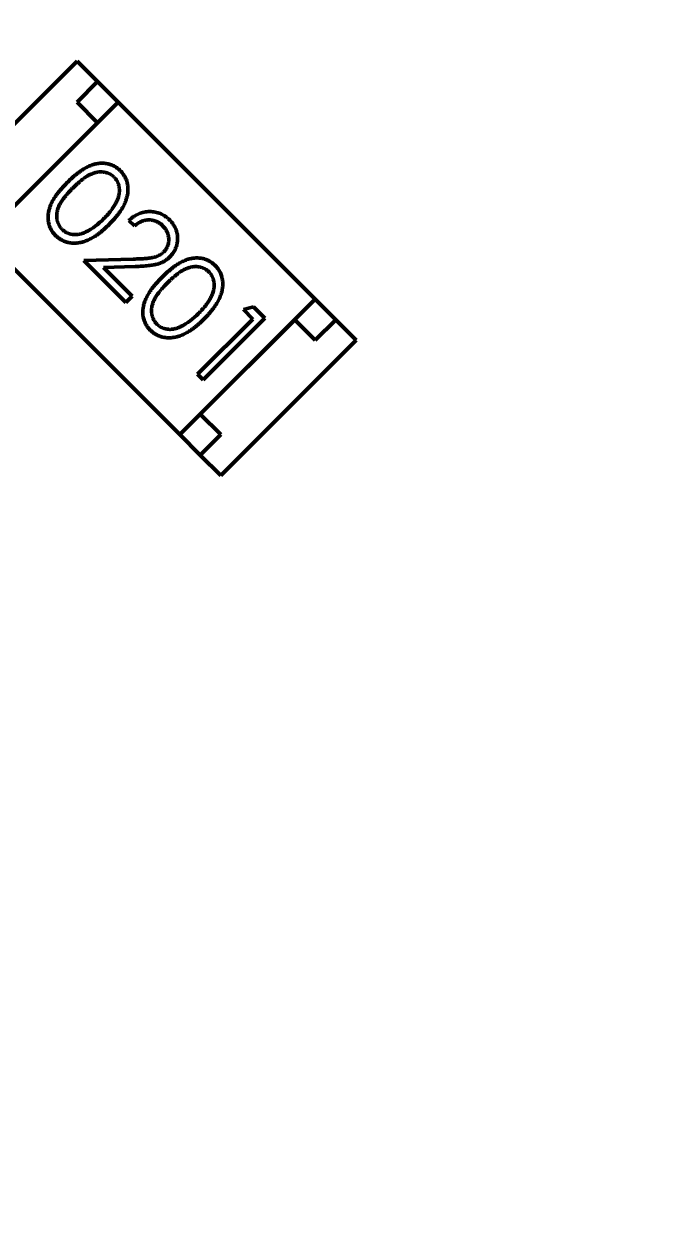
# Model space of a CAD drawing. Header units: millimetres. Extents: x 71 to 428, y 120 to 295.
# Drawn here: x 364.159 to 365.263, y 226.85 to 228.892 of the extents above; entities that cross this region are included whole.
import ezdxf

# ---------------------------------------------------------------- set-up
doc = ezdxf.new("R2010")
doc.units = ezdxf.units.MM
doc.header["$LTSCALE"] = 0.75
doc.layers.add('Visible', color=7, linetype='Continuous', lineweight=50)
doc.layers.add('尺寸标注', color=3, linetype='Continuous')
doc.styles.get("Standard").update_dxf_attribs({"font": 'arial.ttf'})
doc.dimstyles.new('Dim-ISO-25', dxfattribs={"dimtxt": 3.5, "dimasz": 3.5, "dimexe": 2.1, "dimexo": 2.1, "dimgap": 1.4, "dimtad": 1, "dimzin": 12, "dimdsep": 46, "dimtxsty": 'Standard', "dimcen": 0, "dimazin": 3, "dimtp": 0.1, "dimtm": 0.1, "dimtfac": 0.714286, "dimtmove": 0, "dimatfit": 3, "dimfxl": 1, "dimtzin": 12, "dimarcsym": 0})

# ---------------------------------------------------------------- blocks, each defined once
blk = doc.blocks.new('*D139')
at = {"color": 0, "linetype": 'ByBlock', "lineweight": -2}
for p, q in [((354.8964, 258.3129), (354.8964, 264.5936)), ((384.4004, 221.7318), (384.4004, 264.5936)), ((384.4004, 262.4936), (354.8964, 262.4936))]:
    blk.add_line(p, q, dxfattribs=at)
at = {"color": 0, "linetype": 'ByBlock'}
for points in [[(354.8964, 262.4936), (358.3964, 263.0769), (358.3964, 261.9102)], [(384.4004, 262.4936), (380.9004, 263.0769), (380.9004, 261.9102)]]:
    blk.add_solid(points, dxfattribs=at)
at = {"layer": 'Defpoints', "color": 0, "linetype": 'ByBlock'}
for p in [(354.8964, 256.2129), (384.4004, 219.6318)]:
    blk.add_point(p, dxfattribs=at)
at = {"color": 0, "linetype": 'ByBlock', "lineweight": -2, "insert": (369.6484, 265.6806), "char_height": 3.5, "attachment_point": 5}
blk.add_mtext('\\A0;29.5', dxfattribs=at)

msp = doc.modelspace()

# ---------------------------------------------------------------- linework, layer by layer
at = {"layer": 'Visible'}
for p, q in [((364.0173, 228.5943), (364.2507, 228.8277)), ((364.2507, 228.8277), (364.286, 228.7923)), ((364.286, 228.7923), (364.2507, 228.757)), ((364.3214, 228.757), (364.286, 228.7923)), ((364.3214, 228.757), (364.0881, 228.5236)), ((364.2507, 228.757), (364.286, 228.7216)), ((364.6608, 228.4176), (364.3214, 228.757)), ((364.1234, 228.559), (364.286, 228.7216)), ((364.3495, 228.5438), (364.34, 228.5533)), ((364.4275, 228.1842), (364.0881, 228.5236)), ((364.2625, 228.4839), (364.3475, 228.4867)), ((364.3346, 228.4119), (364.2625, 228.4839)), ((364.351, 228.4739), (364.2961, 228.4721)), ((364.2961, 228.4721), (364.3455, 228.4227)), ((364.3455, 228.4227), (364.3346, 228.4119)), ((364.6608, 228.4176), (364.4275, 228.1842)), ((364.5372, 228.3996), (364.5543, 228.4043)), ((364.5543, 228.4043), (364.5739, 228.3847)), ((364.6962, 228.3822), (364.6608, 228.4176)), ((364.4583, 228.2881), (364.5535, 228.3833)), ((364.4628, 228.2196), (364.6255, 228.3822)), ((364.5739, 228.3847), (364.4678, 228.2786)), ((364.5535, 228.3833), (364.5372, 228.3996)), ((364.6255, 228.3822), (364.6608, 228.3468)), ((364.6608, 228.3468), (364.6962, 228.3822)), ((364.7315, 228.3468), (364.6962, 228.3822)), ((364.4982, 228.1135), (364.7315, 228.3468)), ((364.4678, 228.2786), (364.4583, 228.2881)), ((364.4982, 228.1842), (364.4628, 228.2196)), ((364.4275, 228.1842), (364.4628, 228.1489)), ((364.4628, 228.1489), (364.4982, 228.1842)), ((364.4982, 228.1135), (364.4628, 228.1489))]:
    msp.add_line(p, q, dxfattribs=at)
at = {"layer": 'Visible', "extrusion": (0, 0, -1)}
msp.add_circle((-354.8964, 204.496), 47.93, dxfattribs=at)
at = {"layer": 'Visible'}
for centre in [(364.2159, 228.6328), (364.3791, 228.4697)]:
    msp.add_arc(centre, 0.1113, 296.6443, 316.3671, dxfattribs=at)
for points, knots in [([(364.2339, 228.6185), (364.2356, 228.6202), (364.2389, 228.6235), (364.244, 228.6281), (364.2488, 228.6322), (364.2535, 228.636), (364.2581, 228.6393), (364.2625, 228.6421), (364.2667, 228.6445), (364.2708, 228.6465), (364.2748, 228.6481), (364.2787, 228.6495), (364.2825, 228.6505), (364.2863, 228.6512), (364.2901, 228.6517), (364.2937, 228.6519), (364.2974, 228.6517), (364.3009, 228.6513), (364.3044, 228.6506), (364.3077, 228.6496), (364.311, 228.6485), (364.3141, 228.647), (364.3171, 228.6454), (364.3199, 228.6434), (364.3226, 228.6413), (364.3243, 228.6397), (364.3252, 228.6388)], [0, 0, 0, 0, 0.068595, 0.133246, 0.194313, 0.251279, 0.304513, 0.354235, 0.400481, 0.443411, 0.484015, 0.523252, 0.561042, 0.5979, 0.633518, 0.668314, 0.702496, 0.736685, 0.770293, 0.803437, 0.835913, 0.86846, 0.900847, 0.933467, 0.966258, 1, 1, 1, 1]), ([(364.3146, 228.6276), (364.3134, 228.6288), (364.3109, 228.631), (364.3066, 228.6336), (364.3017, 228.6354), (364.2974, 228.6364), (364.2938, 228.6368), (364.291, 228.6369), (364.2882, 228.6367), (364.2853, 228.6363), (364.2823, 228.6357), (364.2794, 228.6348), (364.2764, 228.6337), (364.2733, 228.6324), (364.2701, 228.6307), (364.2668, 228.6287), (364.2633, 228.6264), (364.2597, 228.6236), (364.2558, 228.6205), (364.2519, 228.617), (364.2477, 228.6132), (364.2449, 228.6104), (364.2435, 228.609)], [0, 0, 0, 0, 0.060387, 0.120883, 0.182755, 0.247811, 0.281299, 0.315088, 0.349702, 0.384857, 0.420966, 0.458511, 0.497175, 0.537602, 0.580503, 0.627468, 0.678388, 0.733983, 0.793747, 0.857714, 0.926698, 1, 1, 1, 1]), ([(364.2965, 228.556), (364.2978, 228.5573), (364.3002, 228.5598), (364.3037, 228.5636), (364.3069, 228.5674), (364.3098, 228.571), (364.3124, 228.5747), (364.3148, 228.5782), (364.3168, 228.5817), (364.3186, 228.5851), (364.3201, 228.5885), (364.3213, 228.5918), (364.3223, 228.5949), (364.323, 228.5981), (364.3235, 228.6011), (364.3237, 228.604), (364.3236, 228.6069), (364.3232, 228.6105), (364.3222, 228.6149), (364.3205, 228.6197), (364.3179, 228.624), (364.3157, 228.6264), (364.3146, 228.6276)], [0, 0, 0, 0, 0.065681, 0.128486, 0.188175, 0.245106, 0.299448, 0.350823, 0.399942, 0.446672, 0.491255, 0.533376, 0.573853, 0.612526, 0.649597, 0.685532, 0.720106, 0.753838, 0.818925, 0.880493, 0.940311, 1, 1, 1, 1]), ([(364.3252, 228.6388), (364.326, 228.638), (364.3276, 228.6363), (364.3298, 228.6335), (364.3318, 228.6306), (364.3335, 228.6276), (364.335, 228.6245), (364.3362, 228.6212), (364.3372, 228.6178), (364.3378, 228.6143), (364.3383, 228.6107), (364.3384, 228.607), (364.3383, 228.6032), (364.3379, 228.5993), (364.3371, 228.5954), (364.3361, 228.5914), (364.3347, 228.5873), (364.3331, 228.5832), (364.3311, 228.5789), (364.3288, 228.5746), (364.326, 228.5701), (364.3228, 228.5656), (364.3192, 228.5609), (364.3152, 228.5561), (364.3107, 228.5513), (364.3076, 228.5481), (364.306, 228.5464)], [0, 0, 0, 0, 0.033788, 0.067194, 0.099862, 0.132567, 0.165151, 0.197913, 0.231319, 0.265083, 0.299255, 0.334399, 0.369943, 0.406284, 0.444064, 0.482998, 0.523354, 0.565537, 0.609613, 0.656391, 0.705885, 0.758325, 0.813832, 0.872795, 0.934722, 1, 1, 1, 1]), ([(364.2137, 228.5273), (364.2128, 228.5282), (364.2112, 228.5299), (364.2091, 228.5326), (364.2071, 228.5354), (364.2055, 228.5384), (364.204, 228.5414), (364.2029, 228.5447), (364.2019, 228.548), (364.2012, 228.5514), (364.2008, 228.5549), (364.2006, 228.5585), (364.2008, 228.5622), (364.2013, 228.5659), (364.202, 228.5698), (364.2031, 228.5736), (364.2044, 228.5776), (364.206, 228.5816), (364.208, 228.5857), (364.2104, 228.59), (364.2133, 228.5944), (364.2166, 228.5989), (364.2203, 228.6037), (364.2244, 228.6085), (364.229, 228.6135), (364.2322, 228.6168), (364.2339, 228.6185)], [0, 0, 0, 0, 0.033787, 0.066622, 0.099285, 0.131361, 0.163585, 0.196104, 0.228902, 0.262158, 0.295991, 0.330218, 0.36506, 0.400951, 0.43762, 0.475708, 0.515381, 0.556414, 0.599765, 0.646424, 0.696431, 0.749782, 0.806573, 0.867436, 0.931887, 1, 1, 1, 1]), ([(364.2435, 228.609), (364.2421, 228.6076), (364.2393, 228.6049), (364.2355, 228.6007), (364.232, 228.5967), (364.2289, 228.5929), (364.2262, 228.5892), (364.2238, 228.5858), (364.2218, 228.5825), (364.2201, 228.5793), (364.2188, 228.5762), (364.2177, 228.5732), (364.2168, 228.5702), (364.2162, 228.5673), (364.2158, 228.5644), (364.2156, 228.5616), (364.2157, 228.5587), (364.2161, 228.5551), (364.2171, 228.5508), (364.219, 228.5459), (364.2215, 228.5416), (364.2237, 228.5391), (364.2249, 228.5379)], [0, 0, 0, 0, 0.072951, 0.141584, 0.205926, 0.265301, 0.320597, 0.371817, 0.41879, 0.461699, 0.502134, 0.540804, 0.578181, 0.614297, 0.649678, 0.684299, 0.718359, 0.752081, 0.817652, 0.879722, 0.939966, 1, 1, 1, 1]), ([(364.34, 228.5533), (364.3413, 228.5545), (364.3439, 228.5568), (364.3481, 228.5599), (364.3524, 228.5625), (364.3568, 228.5646), (364.3614, 228.5663), (364.366, 228.5675), (364.3708, 228.5683), (364.3757, 228.5685), (364.3805, 228.5683), (364.3853, 228.5676), (364.3898, 228.5665), (364.3942, 228.565), (364.3984, 228.5629), (364.4025, 228.5604), (364.4064, 228.5575), (364.4087, 228.5552), (364.41, 228.554)], [0, 0, 0, 0, 0.068791, 0.135103, 0.198979, 0.261904, 0.323495, 0.385195, 0.446969, 0.509765, 0.572251, 0.633405, 0.693251, 0.752583, 0.812579, 0.873275, 0.93555, 1, 1, 1, 1]), ([(364.306, 228.5464), (364.3043, 228.5448), (364.3011, 228.5417), (364.2963, 228.5373), (364.2916, 228.5333), (364.2869, 228.5297), (364.2824, 228.5265), (364.278, 228.5238), (364.2737, 228.5213), (364.2694, 228.5194), (364.2653, 228.5178), (364.2613, 228.5164), (364.2573, 228.5154), (364.2534, 228.5146), (364.2495, 228.5142), (364.2457, 228.5141), (364.242, 228.5142), (364.2383, 228.5146), (364.2348, 228.5154), (364.2314, 228.5163), (364.2281, 228.5176), (364.2249, 228.519), (364.2219, 228.5207), (364.219, 228.5227), (364.2162, 228.5248), (364.2145, 228.5265), (364.2137, 228.5273)], [0, 0, 0, 0, 0.065063, 0.126773, 0.185516, 0.240765, 0.29298, 0.34225, 0.388919, 0.432776, 0.474628, 0.514775, 0.553606, 0.591426, 0.628028, 0.663804, 0.698984, 0.733591, 0.767628, 0.801208, 0.834264, 0.866981, 0.89972, 0.932702, 0.966176, 1, 1, 1, 1]), ([(364.3986, 228.5436), (364.3977, 228.5445), (364.3961, 228.546), (364.3934, 228.5481), (364.3906, 228.5499), (364.3877, 228.5514), (364.3847, 228.5526), (364.3817, 228.5534), (364.3785, 228.5539), (364.3752, 228.5542), (364.372, 228.5541), (364.3687, 228.5536), (364.3654, 228.5528), (364.3622, 228.5517), (364.359, 228.5503), (364.3558, 228.5484), (364.3526, 228.5463), (364.3506, 228.5446), (364.3495, 228.5438)], [0, 0, 0, 0, 0.064439, 0.126547, 0.186887, 0.245878, 0.304041, 0.362191, 0.420976, 0.48066, 0.5406, 0.600689, 0.661936, 0.724443, 0.789038, 0.856314, 0.926352, 1, 1, 1, 1]), ([(364.4001, 228.4991), (364.4008, 228.4999), (364.4022, 228.5013), (364.4039, 228.5038), (364.4055, 228.5063), (364.4067, 228.509), (364.4076, 228.5118), (364.4082, 228.5147), (364.4086, 228.5178), (364.4086, 228.521), (364.4084, 228.5241), (364.4079, 228.5273), (364.4071, 228.5303), (364.406, 228.5332), (364.4046, 228.536), (364.4029, 228.5386), (364.4009, 228.5412), (364.3994, 228.5428), (364.3986, 228.5436)], [0, 0, 0, 0, 0.061965, 0.122122, 0.180988, 0.239933, 0.299906, 0.359989, 0.421776, 0.486576, 0.551535, 0.615018, 0.677259, 0.73973, 0.80305, 0.866495, 0.931973, 1, 1, 1, 1]), ([(364.41, 228.554), (364.4111, 228.5528), (364.4133, 228.5505), (364.4162, 228.5467), (364.4187, 228.5428), (364.4207, 228.5388), (364.4221, 228.5346), (364.4231, 228.5303), (364.4238, 228.5259), (364.4238, 228.5215), (364.4235, 228.517), (364.4228, 228.5127), (364.4217, 228.5086), (364.4203, 228.5046), (364.4184, 228.5008), (364.4161, 228.4971), (364.4135, 228.4937), (364.4115, 228.4915), (364.4105, 228.4905)], [0, 0, 0, 0, 0.069475, 0.136517, 0.200789, 0.26383, 0.325735, 0.387291, 0.449509, 0.512968, 0.576275, 0.63758, 0.697903, 0.757172, 0.816599, 0.876653, 0.93729, 1, 1, 1, 1]), ([(364.2249, 228.5379), (364.2261, 228.5368), (364.2285, 228.5345), (364.2329, 228.532), (364.2376, 228.5301), (364.2419, 228.5292), (364.2455, 228.5288), (364.2482, 228.5287), (364.2511, 228.5289), (364.2539, 228.5293), (364.2568, 228.5299), (364.2598, 228.5308), (364.2628, 228.532), (364.2648, 228.5329), (364.2658, 228.5333)], [0, 0, 0, 0, 0.112813, 0.225394, 0.339595, 0.459675, 0.521735, 0.583926, 0.648174, 0.713881, 0.781004, 0.851451, 0.924051, 1, 1, 1, 1]), ([(364.3475, 228.4867), (364.3496, 228.4867), (364.3535, 228.4868), (364.3592, 228.487), (364.3643, 228.4873), (364.369, 228.4876), (364.3732, 228.4881), (364.3769, 228.4885), (364.3802, 228.489), (364.3838, 228.4898), (364.3879, 228.4911), (364.3924, 228.4932), (364.3965, 228.4958), (364.3989, 228.498), (364.4001, 228.4991)], [0, 0, 0, 0, 0.110803, 0.212829, 0.306101, 0.390647, 0.466924, 0.534481, 0.593587, 0.644557, 0.7362, 0.825024, 0.911986, 1, 1, 1, 1]), ([(364.4105, 228.4905), (364.4089, 228.489), (364.4059, 228.4862), (364.4007, 228.4828), (364.3952, 228.48), (364.3902, 228.4783), (364.3859, 228.4772), (364.3821, 228.4765), (364.378, 228.4758), (364.3734, 228.4753), (364.3684, 228.4748), (364.363, 228.4744), (364.3571, 228.4741), (364.3531, 228.4739), (364.351, 228.4739)], [0, 0, 0, 0, 0.098702, 0.195672, 0.292422, 0.391343, 0.444462, 0.504229, 0.570352, 0.642546, 0.722288, 0.807921, 0.90047, 1, 1, 1, 1]), ([(364.3971, 228.4553), (364.3988, 228.457), (364.4021, 228.4603), (364.4071, 228.4649), (364.412, 228.4691), (364.4167, 228.4728), (364.4212, 228.4761), (364.4256, 228.4789), (364.4299, 228.4813), (364.434, 228.4833), (364.4379, 228.485), (364.4419, 228.4863), (364.4457, 228.4873), (364.4495, 228.488), (364.4532, 228.4885), (364.4569, 228.4887), (364.4605, 228.4885), (364.4641, 228.4881), (364.4676, 228.4874), (364.4709, 228.4865), (364.4741, 228.4853), (364.4772, 228.4838), (364.4802, 228.4822), (364.4831, 228.4803), (364.4858, 228.4781), (364.4875, 228.4765), (364.4883, 228.4757)], [0, 0, 0, 0, 0.068595, 0.133246, 0.194313, 0.251279, 0.304513, 0.354235, 0.400481, 0.443411, 0.484015, 0.523252, 0.561042, 0.5979, 0.633518, 0.668314, 0.702496, 0.736685, 0.770293, 0.803437, 0.835913, 0.86846, 0.900847, 0.933467, 0.966258, 1, 1, 1, 1]), ([(364.4778, 228.4645), (364.4765, 228.4656), (364.4741, 228.4678), (364.4697, 228.4704), (364.4649, 228.4722), (364.4606, 228.4732), (364.457, 228.4736), (364.4542, 228.4737), (364.4513, 228.4735), (364.4484, 228.4731), (364.4455, 228.4725), (364.4426, 228.4716), (364.4395, 228.4705), (364.4365, 228.4692), (364.4333, 228.4676), (364.43, 228.4655), (364.4265, 228.4632), (364.4228, 228.4604), (364.419, 228.4573), (364.415, 228.4538), (364.4108, 228.45), (364.4081, 228.4473), (364.4066, 228.4458)], [0, 0, 0, 0, 0.060387, 0.120883, 0.182755, 0.247811, 0.281299, 0.315088, 0.349702, 0.384857, 0.420966, 0.458511, 0.497175, 0.537602, 0.580503, 0.627468, 0.678388, 0.733983, 0.793747, 0.857714, 0.926698, 1, 1, 1, 1]), ([(364.4597, 228.3928), (364.4609, 228.3941), (364.4634, 228.3966), (364.4669, 228.4004), (364.4701, 228.4042), (364.473, 228.4079), (364.4756, 228.4115), (364.478, 228.415), (364.48, 228.4185), (364.4818, 228.422), (364.4832, 228.4253), (364.4845, 228.4286), (364.4855, 228.4318), (364.4862, 228.4349), (364.4867, 228.4379), (364.4868, 228.4409), (364.4868, 228.4437), (364.4864, 228.4474), (364.4854, 228.4517), (364.4836, 228.4565), (364.4811, 228.4608), (364.4789, 228.4632), (364.4778, 228.4645)], [0, 0, 0, 0, 0.065681, 0.128486, 0.188175, 0.245106, 0.299448, 0.350823, 0.399942, 0.446672, 0.491255, 0.533376, 0.573853, 0.612526, 0.649597, 0.685532, 0.720106, 0.753838, 0.818925, 0.880493, 0.940311, 1, 1, 1, 1]), ([(364.4883, 228.4757), (364.4892, 228.4748), (364.4908, 228.4731), (364.493, 228.4703), (364.495, 228.4674), (364.4967, 228.4644), (364.4981, 228.4613), (364.4993, 228.458), (364.5003, 228.4546), (364.501, 228.4511), (364.5015, 228.4475), (364.5016, 228.4438), (364.5015, 228.44), (364.501, 228.4362), (364.5003, 228.4322), (364.4993, 228.4282), (364.4979, 228.4242), (364.4963, 228.42), (364.4943, 228.4157), (364.492, 228.4114), (364.4891, 228.4069), (364.486, 228.4024), (364.4823, 228.3977), (364.4783, 228.393), (364.4739, 228.3881), (364.4708, 228.3849), (364.4692, 228.3833)], [0, 0, 0, 0, 0.033788, 0.067194, 0.099862, 0.132567, 0.165151, 0.197913, 0.231319, 0.265083, 0.299255, 0.334399, 0.369943, 0.406284, 0.444064, 0.482998, 0.523354, 0.565537, 0.609613, 0.656391, 0.705885, 0.758325, 0.813832, 0.872795, 0.934722, 1, 1, 1, 1]), ([(364.3768, 228.3642), (364.376, 228.365), (364.3744, 228.3667), (364.3722, 228.3694), (364.3703, 228.3722), (364.3687, 228.3752), (364.3672, 228.3783), (364.366, 228.3815), (364.3651, 228.3848), (364.3644, 228.3882), (364.364, 228.3918), (364.3638, 228.3954), (364.364, 228.399), (364.3645, 228.4028), (364.3652, 228.4066), (364.3662, 228.4105), (364.3675, 228.4144), (364.3692, 228.4184), (364.3712, 228.4226), (364.3736, 228.4268), (364.3765, 228.4312), (364.3797, 228.4358), (364.3834, 228.4405), (364.3876, 228.4453), (364.3921, 228.4503), (364.3954, 228.4536), (364.3971, 228.4553)], [0, 0, 0, 0, 0.033787, 0.066622, 0.099285, 0.131361, 0.163585, 0.196104, 0.228902, 0.262158, 0.295991, 0.330218, 0.36506, 0.400951, 0.43762, 0.475708, 0.515381, 0.556414, 0.599765, 0.646424, 0.696431, 0.749782, 0.806573, 0.867436, 0.931887, 1, 1, 1, 1]), ([(364.4066, 228.4458), (364.4052, 228.4444), (364.4025, 228.4417), (364.3987, 228.4375), (364.3952, 228.4335), (364.3921, 228.4297), (364.3894, 228.4261), (364.387, 228.4226), (364.3849, 228.4193), (364.3833, 228.4161), (364.382, 228.413), (364.3809, 228.41), (364.38, 228.4071), (364.3794, 228.4041), (364.379, 228.4012), (364.3788, 228.3984), (364.3789, 228.3956), (364.3793, 228.3919), (364.3803, 228.3876), (364.3822, 228.3828), (364.3847, 228.3784), (364.3869, 228.3759), (364.388, 228.3747)], [0, 0, 0, 0, 0.072951, 0.141584, 0.205926, 0.265301, 0.320597, 0.371817, 0.41879, 0.461699, 0.502134, 0.540804, 0.578181, 0.614297, 0.649678, 0.684299, 0.718359, 0.752081, 0.817652, 0.879722, 0.939966, 1, 1, 1, 1]), ([(364.4692, 228.3833), (364.4675, 228.3817), (364.4643, 228.3785), (364.4595, 228.3741), (364.4547, 228.3701), (364.4501, 228.3665), (364.4456, 228.3633), (364.4412, 228.3606), (364.4369, 228.3581), (364.4326, 228.3562), (364.4285, 228.3546), (364.4244, 228.3533), (364.4205, 228.3522), (364.4165, 228.3515), (364.4127, 228.351), (364.4089, 228.3509), (364.4052, 228.351), (364.4015, 228.3515), (364.398, 228.3522), (364.3946, 228.3531), (364.3913, 228.3544), (364.3881, 228.3558), (364.3851, 228.3575), (364.3822, 228.3595), (364.3794, 228.3617), (364.3777, 228.3633), (364.3768, 228.3642)], [0, 0, 0, 0, 0.065063, 0.126773, 0.185516, 0.240765, 0.29298, 0.34225, 0.388919, 0.432776, 0.474628, 0.514775, 0.553606, 0.591426, 0.628028, 0.663804, 0.698984, 0.733591, 0.767628, 0.801208, 0.834264, 0.866981, 0.89972, 0.932702, 0.966176, 1, 1, 1, 1]), ([(364.388, 228.3747), (364.3893, 228.3736), (364.3917, 228.3713), (364.3961, 228.3688), (364.4008, 228.3669), (364.4051, 228.366), (364.4086, 228.3656), (364.4114, 228.3655), (364.4142, 228.3657), (364.4171, 228.3661), (364.42, 228.3668), (364.423, 228.3677), (364.426, 228.3688), (364.428, 228.3697), (364.429, 228.3702)], [0, 0, 0, 0, 0.112813, 0.225394, 0.339595, 0.459675, 0.521735, 0.583926, 0.648174, 0.713881, 0.781004, 0.851451, 0.924051, 1, 1, 1, 1])]:
    msp.add_open_spline(points, degree=3, knots=knots, dxfattribs=at)

# ---------------------------------------------------------------- dimensions: what is measured, and where the dimension line sits
at = {"layer": '尺寸标注'}
dim = msp.add_linear_dim(base=(354.8964, 262.4936), p1=(384.4004, 219.6318), p2=(354.8964, 256.2129), dimstyle='Dim-ISO-25', dxfattribs=at)
dim.commit()
dim.dimension.update_dxf_attribs({"geometry": '*D139', "text_midpoint": (369.6484, 265.6806)})

doc.saveas('drawing.dxf')
